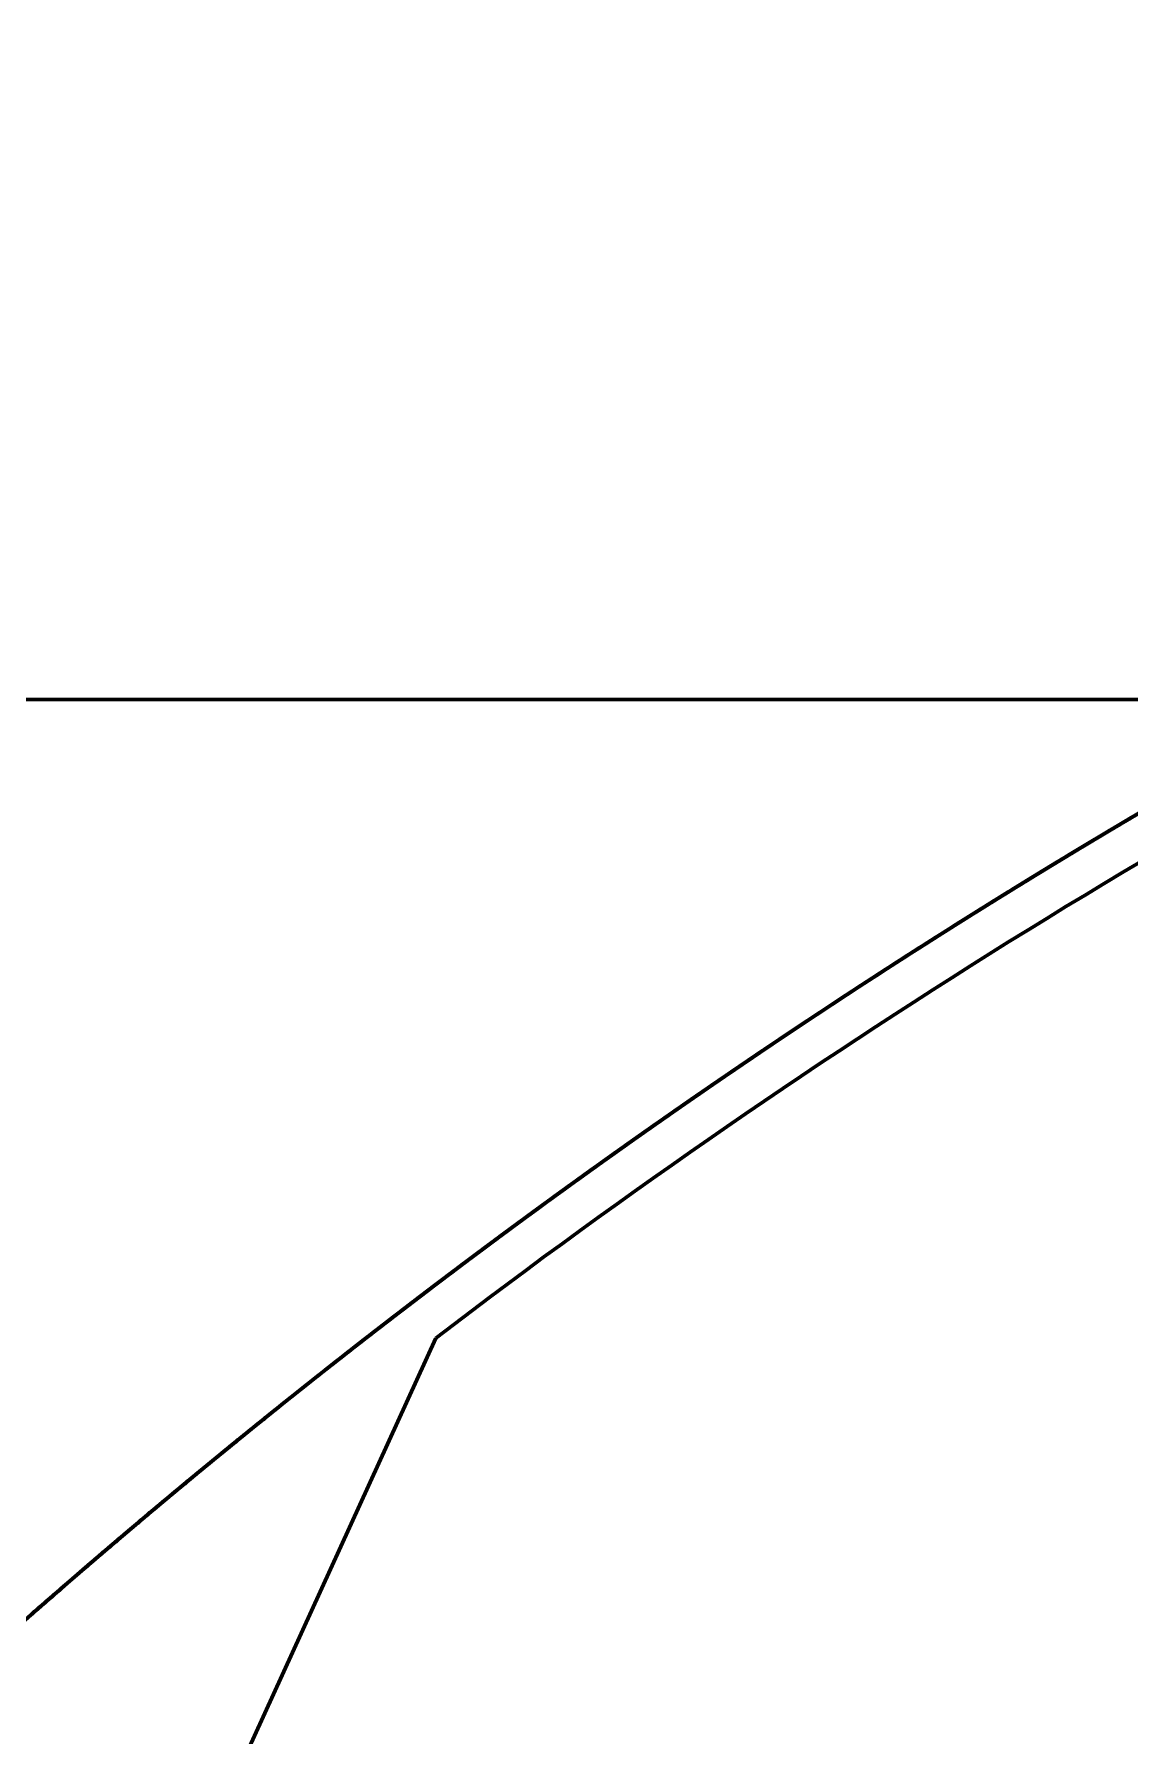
# Model space of a CAD drawing. Header units: millimetres. Extents: x 0 to 840, y 0 to 594.
# Drawn here: x 132.576 to 133.861, y 115.739 to 117.734 of the extents above; entities that cross this region are included whole.
import ezdxf

# ---------------------------------------------------------------- set-up
doc = ezdxf.new("R2010")
doc.units = ezdxf.units.MM
doc.linetypes.add('K5LT_BASIC', pattern=[0])
doc.layers.add('Системный слой', color=7, linetype='Continuous')

msp = doc.modelspace()

# ---------------------------------------------------------------- linework, layer by layer
at = {"layer": 'Системный слой', "color": 5, "linetype": 'K5LT_BASIC', "lineweight": 60, "true_color": 0x0000ff}
for p, q in [((130.96115, 116.95397), (134.10597, 116.95397)), ((133.79277, 116.77383), (133.76901, 116.75943)), ((133.70163, 116.71804), (133.66809, 116.69711)), ((133.67731, 116.70288), (133.64774, 116.6843)), ((133.69164, 116.71183), (133.67731, 116.70288)), ((133.68122, 116.70533), (133.67731, 116.70288)), ((133.49367, 116.58474), (133.45569, 116.55947)), ((133.45157, 116.5567), (133.42542, 116.53911)), ((133.41214, 116.53012), (133.38917, 116.51449)), ((133.09368, 116.30334), (133.09252, 116.30248)), ((133.07049, 116.28596), (133.05769, 116.27631)), ((133.04236, 116.2647), (133.00753, 116.23812)), ((133.05173, 116.2718), (133.02323, 116.25014)), ((133.04687, 116.20528), (131.38721, 112.56585)), ((132.76167, 116.04226), (132.75029, 116.03283)), ((132.75029, 116.03283), (132.72894, 116.01505)), ((132.74741, 116.03044), (132.74053, 116.02472)), ((132.72149, 116.00882), (132.68915, 115.9816)), ((132.72607, 116.01266), (132.71993, 116.00751)), ((132.70193, 115.99239), (132.68968, 115.98205)), ((132.62954, 115.9307), (132.5936, 115.89955)), ((132.63267, 115.9334), (132.60852, 115.91253)), ((132.63845, 115.93837), (132.62347, 115.92547))]:
    msp.add_line(p, q, dxfattribs=at)
msp.add_arc((138.21115, 109.45397), 8.5, 104.709862, 127.413442, dxfattribs=at)
for points, knots in [([(136.07952, 117.73398), (136.05516, 117.72771), (135.77275, 117.65368), (135.23964, 117.48432), (134.50201, 117.17139), (133.79685, 116.79088), (133.13035, 116.34613), (132.50835, 115.84102), (131.93628, 115.27997), (131.41916, 114.66792), (130.96152, 114.0102), (130.56736, 113.31258), (130.24014, 112.58117), (129.98272, 111.82238), (129.79736, 111.04285), (129.68568, 110.2494), (129.64865, 109.44899), (129.68661, 108.64862), (129.79921, 107.85531), (129.98548, 107.07599), (130.2387, 106.33242), (130.44963, 105.85892), (130.56179, 105.63431)], [0.9944152957, 0.9944152957, 0.9944152957, 0.9944152957, 0.9944302992, 0.9945894335, 0.9947485678, 0.9949077021, 0.9950668364, 0.9952259707, 0.995385105, 0.9955442393, 0.9957033736, 0.995862508, 0.9960216423, 0.9961807766, 0.9963399109, 0.9964990452, 0.9966581795, 0.9968173138, 0.9969764481, 0.9971355824, 0.9972947167, 0.997444463, 0.997444463, 0.997444463, 0.997444463]), ([(136.07952, 117.73398), (136.02446, 117.71981), (135.71183, 117.63599), (135.1505, 117.45077), (134.41639, 117.12965), (133.71552, 116.74133), (133.10302, 116.32269), (132.73482, 116.02324), (132.57871, 115.88655)], [0.98373438793, 0.98373438793, 0.98373438793, 0.98373438793, 0.98376830045, 0.98392743475, 0.98408656906, 0.98424570337, 0.98440483768, 0.98452859697, 0.98452859697, 0.98452859697, 0.98452859697]), ([(136.07952, 117.73398), (135.99376, 117.7119), (135.651, 117.61796), (135.06174, 117.41623), (134.33125, 117.08697), (133.63473, 116.69087), (133.0541, 116.28446), (132.71317, 116.00416), (132.58193, 115.88937)], [0.97305348015, 0.97305348015, 0.97305348015, 0.97305348015, 0.97310630172, 0.97326543603, 0.97342457034, 0.97358370465, 0.97374283896, 0.97384683931, 0.97384683931, 0.97384683931, 0.97384683931]), ([(135.01735, 117.38505), (135.00425, 117.37978), (134.74393, 117.2742), (134.24659, 117.04334), (133.71545, 116.73342), (133.42652, 116.54032), (133.36009, 116.49454)], [0.96259501597, 0.96259501597, 0.96259501597, 0.96259501597, 0.9626034373, 0.96276257161, 0.96292170592, 0.96296982868, 0.96296982868, 0.96296982868, 0.96296982868]), ([(135.01735, 117.38505), (134.84961, 117.31751), (134.4397, 117.13713), (133.99712, 116.89931), (133.72331, 116.73165), (133.67731, 116.70288)], [0.09744147793, 0.09744147793, 0.09744147793, 0.09744147793, 0.09754933164, 0.09770846595, 0.09774082862, 0.09774082862, 0.09774082862, 0.09774082862]), ([(135.01735, 117.38505), (134.83739, 117.31258), (134.41581, 117.12591), (133.97433, 116.88604), (133.71213, 116.72466), (133.67731, 116.70288)], [0.18288874095, 0.18288874095, 0.18288874095, 0.18288874095, 0.18300445576, 0.18316359007, 0.18318809164, 0.18318809164, 0.18318809164, 0.18318809164]), ([(135.01735, 117.38505), (134.86448, 117.32349), (134.4688, 117.1507), (134.02489, 116.91538), (133.7369, 116.74015), (133.67731, 116.70288)], [0.64216777967, 0.64216777967, 0.64216777967, 0.64216777967, 0.64226607257, 0.64242520687, 0.64246713035, 0.64246713035, 0.64246713035, 0.64246713035]), ([(135.01735, 117.38505), (134.78353, 117.2909), (134.38058, 117.10753), (133.99322, 116.89357), (133.82988, 116.7961)], [0.3431023591, 0.3431023591, 0.3431023591, 0.3431023591, 0.34325270528, 0.34336616085, 0.34336616085, 0.34336616085, 0.34336616085]), ([(134.85338, 117.31704), (134.69302, 117.24856), (134.2912, 117.06224), (133.90481, 116.84517), (133.67731, 116.70288)], [0.43926582441, 0.43926582441, 0.43926582441, 0.43926582441, 0.43936982814, 0.43952988068, 0.43952988068, 0.43952988068, 0.43952988068]), ([(134.7989, 117.29355), (134.74207, 117.26881), (134.44204, 117.13433), (133.91294, 116.85949), (133.23952, 116.42528), (132.80187, 116.08117), (132.58379, 115.89104), (132.56687, 115.87617)], [0.91991847438, 0.91991847438, 0.91991847438, 0.91991847438, 0.91995544239, 0.9201145767, 0.92027371101, 0.92043284532, 0.92044628114, 0.92044628114, 0.92044628114, 0.92044628114]), ([(134.80233, 117.29504), (134.74663, 117.27083), (134.44765, 117.13705), (134.07065, 116.94163), (133.75924, 116.75413), (133.67731, 116.70288)], [0.47131960032, 0.47131960032, 0.47131960032, 0.47131960032, 0.47135582432, 0.47151495863, 0.47157260432, 0.47157260432, 0.47157260432, 0.47157260432]), ([(134.67902, 117.24027), (134.48431, 117.15194), (134.20188, 117.01083), (133.92784, 116.85438), (133.84044, 116.80239)], [0.67428367635, 0.67428367635, 0.67428367635, 0.67428367635, 0.67441120306, 0.67447186116, 0.67447186116, 0.67447186116, 0.67447186116]), ([(134.60354, 117.20559), (134.55913, 117.18492), (134.27399, 117.04923), (133.9651, 116.88065), (133.7076, 116.72183), (133.67731, 116.70288)], [0.0014029952, 0.0014029952, 0.0014029952, 0.0014029952, 0.00143220878, 0.00159134309, 0.00161265772, 0.00161265772, 0.00161265772, 0.00161265772]), ([(134.51416, 117.16336), (134.49522, 117.15428), (134.23616, 117.02887), (133.95649, 116.87561), (133.70337, 116.71919), (133.67731, 116.70288)], [0.89861890973, 0.89861890973, 0.89861890973, 0.89861890973, 0.89863144494, 0.89879057925, 0.8988089194, 0.8988089194, 0.8988089194, 0.8988089194]), ([(134.43919, 117.12696), (134.26017, 117.03895), (134.00371, 116.90154), (133.75471, 116.7513), (133.67731, 116.70288)], [0.28982373273, 0.28982373273, 0.28982373273, 0.28982373273, 0.28994271165, 0.28999717041, 0.28999717041, 0.28999717041, 0.28999717041]), ([(134.43919, 117.12696), (134.37877, 117.09726), (134.11933, 116.9659), (133.86676, 116.82137), (133.67731, 116.70288)], [0.51412279813, 0.51412279813, 0.51412279813, 0.51412279813, 0.51416295353, 0.51429623581, 0.51429623581, 0.51429623581, 0.51429623581]), ([(134.3894, 117.10228), (134.32917, 117.07219), (134.03205, 116.91931), (133.56206, 116.64151), (133.17209, 116.36446), (133.00453, 116.23582)], [0.41800567526, 0.41800567526, 0.41800567526, 0.41800567526, 0.41804583068, 0.41820496499, 0.41833096299, 0.41833096299, 0.41833096299, 0.41833096299]), ([(134.34367, 117.07926), (134.14573, 116.97886), (133.92164, 116.85402), (133.70356, 116.71932), (133.67443, 116.70108)], [0.45005857786, 0.45005857786, 0.45005857786, 0.45005857786, 0.45019096117, 0.45021146409, 0.45021146409, 0.45021146409, 0.45021146409]), ([(134.297, 117.05541), (134.08481, 116.94615), (133.64511, 116.69592), (133.1747, 116.36989), (132.91249, 116.16449), (132.86082, 116.12303)], [0.88798622089, 0.88798622089, 0.88798622089, 0.88798622089, 0.88812858052, 0.88828771483, 0.88832723285, 0.88832723285, 0.88832723285, 0.88832723285]), ([(134.29791, 117.05588), (134.23805, 117.02506), (134.02767, 116.91361), (133.82206, 116.79342), (133.67731, 116.70288)], [0.85594329463, 0.85594329463, 0.85594329463, 0.85594329463, 0.85598345003, 0.85608528788, 0.85608528788, 0.85608528788, 0.85608528788]), ([(134.2202, 117.01537), (134.04852, 116.92475), (133.86714, 116.82098), (133.68978, 116.71069), (133.67731, 116.70288)], [0.35395804634, 0.35395804634, 0.35395804634, 0.35395804634, 0.35407383832, 0.35408261767, 0.35408261767, 0.35408261767, 0.35408261767]), ([(134.20651, 117.00813), (134.06064, 116.9308), (133.88344, 116.83018), (133.71002, 116.72334), (133.67731, 116.70288)], [0.63166473189, 0.63166473189, 0.63166473189, 0.63166473189, 0.63176320815, 0.63178622248, 0.63178622248, 0.63178622248, 0.63178622248]), ([(134.2032, 117.00637), (134.13556, 116.97047), (134.01965, 116.90696), (133.90525, 116.84077), (133.85742, 116.81247)], [0.93073089601, 0.93073089601, 0.93073089601, 0.93073089601, 0.93077657543, 0.930809724246, 0.930809724246, 0.930809724246, 0.930809724246]), ([(134.16079, 116.98371), (134.12126, 116.96245), (134.01555, 116.90451), (133.91108, 116.84434), (133.84602, 116.80571)], [0.396695062945, 0.396695062945, 0.396695062945, 0.396695062945, 0.396721833227, 0.396766965316, 0.396766965316, 0.396766965316, 0.396766965316]), ([(134.12601, 116.9649), (134.06343, 116.93086), (133.93892, 116.86111), (133.81619, 116.78827), (133.7552, 116.75102)], [0.653044713107, 0.653044713107, 0.653044713107, 0.653044713107, 0.653087205602, 0.653129832088, 0.653129832088, 0.653129832088, 0.653129832088]), ([(134.13632, 116.9705), (134.08873, 116.9447), (133.98379, 116.88652), (133.88011, 116.82614), (133.82359, 116.79235)], [0.300572421379, 0.300572421379, 0.300572421379, 0.300572421379, 0.300604710376, 0.300643985069, 0.300643985069, 0.300643985069, 0.300643985069]), ([(134.07775, 116.93845), (133.8743, 116.82609), (133.60314, 116.66157), (133.34174, 116.48237), (133.27278, 116.43358)], [0.95212107528, 0.95212107528, 0.95212107528, 0.95212107528, 0.95225970719, 0.95231009183, 0.95231009183, 0.95231009183, 0.95231009183]), ([(134.08805, 116.94413), (134.04982, 116.92309), (133.94322, 116.86334), (133.83791, 116.80131), (133.77076, 116.7605)], [0.567606053267, 0.567606053267, 0.567606053267, 0.567606053267, 0.567632081477, 0.567678945424, 0.567678945424, 0.567678945424, 0.567678945424]), ([(134.04088, 116.91797), (133.97246, 116.87974), (133.85047, 116.80937), (133.73025, 116.736), (133.67731, 116.70288)], [0.909405830114, 0.909405830114, 0.909405830114, 0.909405830114, 0.909452577976, 0.909489827284, 0.909489827284, 0.909489827284, 0.909489827284]), ([(134.06086, 116.92909), (134.02709, 116.91035), (133.94396, 116.86346), (133.86164, 116.81518), (133.81291, 116.78595)], [0.386036798341, 0.386036798341, 0.386036798341, 0.386036798341, 0.386059834501, 0.386093722261, 0.386093722261, 0.386093722261, 0.386093722261]), ([(134.01895, 116.90567), (133.96943, 116.87782), (133.85151, 116.80992), (133.73523, 116.73922), (133.66809, 116.69711)], [0.823963566113, 0.823963566113, 0.823963566113, 0.823963566113, 0.823997453851, 0.824044725771, 0.824044725771, 0.824044725771, 0.824044725771]), ([(134.03173, 116.91285), (133.9894, 116.88913), (133.87017, 116.82098), (133.7526, 116.74997), (133.67731, 116.70288)], [0.738513388645, 0.738513388645, 0.738513388645, 0.738513388645, 0.738542329726, 0.738595301248, 0.738595301248, 0.738595301248, 0.738595301248]), ([(134.01938, 116.90592), (133.94209, 116.86244), (133.82752, 116.79563), (133.71455, 116.72617), (133.67731, 116.70288)], [0.813282559286, 0.813282559286, 0.813282559286, 0.813282559286, 0.813335455124, 0.813361656389, 0.813361656389, 0.813361656389, 0.813361656389]), ([(134.00347, 116.89695), (133.95204, 116.86787), (133.84254, 116.80446), (133.73448, 116.73864), (133.67731, 116.70288)], [0.01221809983, 0.01221809983, 0.01221809983, 0.01221809983, 0.012253341821, 0.012293565602, 0.012293565602, 0.012293565602, 0.012293565602]), ([(133.9903, 116.88948), (133.93432, 116.85771), (133.82936, 116.79655), (133.72572, 116.73316), (133.67731, 116.70288)], [0.727841937483, 0.727841937483, 0.727841937483, 0.727841937483, 0.727880330999, 0.727914393372, 0.727914393372, 0.727914393372, 0.727914393372]), ([(133.98407, 116.88594), (133.95311, 116.86833), (133.84996, 116.80881), (133.74807, 116.74714), (133.67731, 116.70288)], [0.5569488365, 0.5569488365, 0.5569488365, 0.5569488365, 0.55697008275, 0.557019867337, 0.557019867337, 0.557019867337, 0.557019867337]), ([(133.85029, 116.80825), (133.81621, 116.78804), (133.75838, 116.7532), (133.70096, 116.71768), (133.67731, 116.70288)], [0.268595082534, 0.268595082534, 0.268595082534, 0.268595082534, 0.268618714195, 0.268635354651, 0.268635354651, 0.268635354651, 0.268635354651]), ([(133.8368, 116.80023), (133.80052, 116.77863), (133.74724, 116.74636), (133.69431, 116.71352), (133.67731, 116.70288)], [0.535620899681, 0.535620899681, 0.535620899681, 0.535620899681, 0.535646085296, 0.535658051578, 0.535658051578, 0.535658051578, 0.535658051578]), ([(133.80284, 116.7799), (133.73035, 116.73628), (133.62932, 116.67343), (133.52964, 116.60848), (133.50095, 116.58955)], [0.247244256934, 0.247244256934, 0.247244256934, 0.247244256934, 0.247294716741, 0.247315219375, 0.247315219375, 0.247315219375, 0.247315219375]), ([(133.80507, 116.78124), (133.75686, 116.75225), (133.65598, 116.69023), (133.55641, 116.62612), (133.50452, 116.5919)], [0.70652277804, 0.70652277804, 0.70652277804, 0.70652277804, 0.706556333546, 0.706593408327, 0.706593408327, 0.706593408327, 0.706593408327]), ([(133.76904, 116.75946), (133.71044, 116.72382), (133.61073, 116.66154), (133.51232, 116.59721), (133.47156, 116.57006)], [0.877425674868, 0.877425674868, 0.877425674868, 0.877425674868, 0.877466581795, 0.877495795399, 0.877495795399, 0.877495795399, 0.877495795399]), ([(133.78809, 116.77101), (133.76145, 116.7549), (133.67171, 116.69998), (133.58298, 116.64341), (133.52103, 116.60276)], [0.80265489004, 0.80265489004, 0.80265489004, 0.80265489004, 0.802673456397, 0.802717648596, 0.802717648596, 0.802717648596, 0.802717648596]), ([(133.7859, 116.76968), (133.77127, 116.76083), (133.73498, 116.73873), (133.69884, 116.71635), (133.67731, 116.70288)], [0.717208136768, 0.717208136768, 0.717208136768, 0.717208136768, 0.717218332273, 0.717233485491, 0.717233485491, 0.717233485491, 0.717233485491]), ([(133.75897, 116.75332), (133.67671, 116.70315), (133.48183, 116.57972), (133.29208, 116.44849), (133.18346, 116.36952)], [0.86674711196, 0.86674711196, 0.86674711196, 0.86674711196, 0.86680458307, 0.86688468251, 0.86688468251, 0.86688468251, 0.86688468251]), ([(133.7585, 116.75303), (133.69647, 116.71519), (133.59691, 116.65271), (133.49866, 116.58818), (133.46135, 116.56325)], [0.065679130519, 0.065679130519, 0.065679130519, 0.065679130519, 0.065722469765, 0.065749237439, 0.065749237439, 0.065749237439, 0.065749237439]), ([(133.72844, 116.73462), (133.69478, 116.71389), (133.62652, 116.6712), (133.55887, 116.62756), (133.52461, 116.60511)], [0.791987874328, 0.791987874328, 0.791987874328, 0.791987874328, 0.79201145767, 0.792035890854, 0.792035890854, 0.792035890854, 0.792035890854]), ([(133.67731, 116.70288), (133.58469, 116.64495), (133.2697, 116.43944), (132.89328, 116.1568), (132.61889, 115.92219), (132.54834, 115.85983)], [0.9415325509, 0.9415325509, 0.9415325509, 0.9415325509, 0.94159770847, 0.94175684278, 0.94181301004, 0.94181301004, 0.94181301004, 0.94181301004]), ([(133.67731, 116.70288), (133.57563, 116.63929), (133.31495, 116.46852), (133.06391, 116.28369), (132.91349, 116.16495)], [0.57838168308, 0.57838168308, 0.57838168308, 0.57838168308, 0.57845321451, 0.57856751927, 0.57856751927, 0.57856751927, 0.57856751927]), ([(133.67731, 116.70288), (133.45694, 116.56506), (133.20033, 116.38779), (132.95403, 116.19696), (132.91349, 116.16495)], [0.62110531459, 0.62110531459, 0.62110531459, 0.62110531459, 0.62126034373, 0.6212911508, 0.6212911508, 0.6212911508, 0.6212911508]), ([(133.67731, 116.70288), (133.62938, 116.67291), (133.39253, 116.52148), (133.16327, 116.35844), (132.98551, 116.22118)], [0.59974349883, 0.59974349883, 0.59974349883, 0.59974349883, 0.59977721197, 0.59991116946, 0.59991116946, 0.59991116946, 0.59991116946]), ([(133.67731, 116.70288), (133.61821, 116.66592), (133.38949, 116.51895), (133.16792, 116.36115), (133.00753, 116.23812)], [0.68519076184, 0.68519076184, 0.68519076184, 0.68519076184, 0.68523233609, 0.68535290846, 0.68535290846, 0.68535290846, 0.68535290846]), ([(133.67731, 116.70288), (133.62033, 116.66724), (133.41148, 116.53317), (133.20858, 116.39007), (133.06409, 116.28114)], [0.236592631, 0.236592631, 0.236592631, 0.236592631, 0.23663271801, 0.23674064889, 0.23674064889, 0.23674064889, 0.23674064889]), ([(133.67731, 116.70288), (133.60251, 116.6561), (133.45004, 116.55743), (133.3008, 116.45394), (133.22495, 116.3995)], [0.58906259095, 0.58906259095, 0.58906259095, 0.58906259095, 0.58911521324, 0.58917090094, 0.58917090094, 0.58917090094, 0.58917090094]), ([(133.64458, 116.68231), (133.47819, 116.57719), (133.2312, 116.40895), (132.99346, 116.22807), (132.91349, 116.16495)], [0.72792207986, 0.72792207986, 0.72792207986, 0.72792207986, 0.72803946531, 0.72810022957, 0.72810022957, 0.72810022957, 0.72810022957]), ([(133.61391, 116.66284), (133.5627, 116.63018), (133.36806, 116.50312), (133.17869, 116.36818), (133.04194, 116.26438)], [0.14047936909, 0.14047936909, 0.14047936909, 0.14047936909, 0.14051559516, 0.14061800108, 0.14061800108, 0.14061800108, 0.14061800108]), ([(133.58423, 116.64383), (133.5032, 116.59168), (133.4109, 116.53005), (133.31983, 116.46665), (133.30786, 116.45827)], [0.663850861761, 0.663850861761, 0.663850861761, 0.663850861761, 0.663908338638, 0.663917049501, 0.663917049501, 0.663917049501, 0.663917049501]), ([(133.53446, 116.61156), (133.45931, 116.56245), (133.24917, 116.42038), (133.04551, 116.26906), (132.91685, 116.1676)], [0.7493099181, 0.7493099181, 0.7493099181, 0.7493099181, 0.74936346276, 0.74946119637, 0.74946119637, 0.74946119637, 0.74946119637]), ([(133.51746, 116.60042), (133.37723, 116.50832), (133.21487, 116.39471), (133.05663, 116.27558), (133.03252, 116.25722)], [0.00165040763, 0.00165040763, 0.00165040763, 0.00165040763, 0.0017504774, 0.0017685507, 0.0017685507, 0.0017685507, 0.0017685507]), ([(133.53758, 116.61359), (133.49447, 116.58546), (133.4165, 116.53355), (133.33939, 116.48036), (133.30484, 116.45615)], [0.492967389561, 0.492967389561, 0.492967389561, 0.492967389561, 0.492998090388, 0.493023258855, 0.493023258855, 0.493023258855, 0.493023258855]), ([(133.53758, 116.61359), (133.50104, 116.58974), (133.43055, 116.54295), (133.36076, 116.49513), (133.32714, 116.47173)], [0.225944692647, 0.225944692647, 0.225944692647, 0.225944692647, 0.225970719287, 0.225995152472, 0.225995152472, 0.225995152472, 0.225995152472]), ([(133.52461, 116.60511), (133.49035, 116.58266), (133.43474, 116.54564), (133.37958, 116.50798), (133.35831, 116.49332)], [0.674545904188, 0.674545904188, 0.674545904188, 0.674545904188, 0.674570337365, 0.674585745122, 0.674585745122, 0.674585745122, 0.674585745122]), ([(133.48446, 116.57863), (133.37108, 116.50341), (133.18368, 116.37254), (133.00171, 116.23429), (132.92902, 116.17718)], [0.09778644025, 0.09778644025, 0.09778644025, 0.09778644025, 0.09786760025, 0.09792273424, 0.09792273424, 0.09792273424, 0.09792273424]), ([(133.48803, 116.581), (133.45507, 116.55916), (133.29177, 116.44931), (133.13231, 116.33384), (133.00753, 116.23812)], [0.76000187814, 0.76000187814, 0.76000187814, 0.76000187814, 0.76002546149, 0.76011926357, 0.76011926357, 0.76011926357, 0.76011926357]), ([(133.49471, 116.58542), (133.43752, 116.5476), (133.32506, 116.47127), (133.21446, 116.39228), (133.16014, 116.3525)], [0.930894810703, 0.930894810703, 0.930894810703, 0.930894810703, 0.930935709739, 0.930975871096, 0.930975871096, 0.930975871096, 0.930975871096]), ([(133.47156, 116.57006), (133.40678, 116.52692), (133.21715, 116.39685), (133.03288, 116.25919), (132.91349, 116.16495)], [0.83477216383, 0.83477216383, 0.83477216383, 0.83477216383, 0.83481858689, 0.83490930833, 0.83490930833, 0.83490930833, 0.83490930833]), ([(133.468, 116.56769), (133.34931, 116.48855), (133.16236, 116.35702), (132.98087, 116.21814), (132.91349, 116.16495)], [0.18323763336, 0.18323763336, 0.18323763336, 0.18323763336, 0.18332272438, 0.18337392972, 0.18337392972, 0.18337392972, 0.18337392972]), ([(133.47156, 116.57006), (133.40233, 116.52395), (133.28832, 116.44559), (133.17625, 116.36449), (133.13188, 116.33173)], [0.653196729933, 0.653196729933, 0.653196729933, 0.653196729933, 0.653246339911, 0.653279238506, 0.653279238506, 0.653279238506, 0.653279238506]), ([(133.47707, 116.57373), (133.44987, 116.55564), (133.37136, 116.50279), (133.29374, 116.44864), (133.24329, 116.41262)], [0.311406362284, 0.311406362284, 0.311406362284, 0.311406362284, 0.311425843412, 0.311462812039, 0.311462812039, 0.311462812039, 0.311462812039]), ([(133.46135, 116.56325), (133.42402, 116.53831), (133.36344, 116.49714), (133.30339, 116.45519), (133.28022, 116.43884)], [0.215281947702, 0.215281947702, 0.215281947702, 0.215281947702, 0.21530872056, 0.215325637932, 0.215325637932, 0.215325637932, 0.215325637932]), ([(133.47387, 116.5716), (133.42135, 116.53665), (133.35891, 116.49408), (133.29705, 116.4507), (133.28685, 116.44351)], [0.300726218541, 0.300726218541, 0.300726218541, 0.300726218541, 0.300763844685, 0.300771288131, 0.300771288131, 0.300771288131, 0.300771288131]), ([(133.43406, 116.54494), (133.36663, 116.49951), (133.19012, 116.37691), (133.01834, 116.24772), (132.91349, 116.16495)], [0.73865296663, 0.73865296663, 0.73865296663, 0.73865296663, 0.73870146404, 0.73878113744, 0.73878113744, 0.73878113744, 0.73878113744]), ([(133.42771, 116.54066), (133.38635, 116.51274), (133.30624, 116.45764), (133.22708, 116.40118), (133.18878, 116.37338)], [0.119161832171, 0.119161832171, 0.119161832171, 0.119161832171, 0.119191597709, 0.119219824477, 0.119219824477, 0.119219824477, 0.119219824477]), ([(133.45157, 116.5567), (133.42198, 116.53687), (133.35862, 116.49385), (133.29585, 116.44997), (133.26245, 116.42626)], [0.396859721095, 0.396859721095, 0.396859721095, 0.396859721095, 0.396880967537, 0.396905400785, 0.396905400785, 0.396905400785, 0.396905400785]), ([(133.41392, 116.53133), (133.33799, 116.47986), (133.16869, 116.36109), (133.0038, 116.23624), (132.91349, 116.16495)], [0.64252962808, 0.64252962808, 0.64252962808, 0.64252962808, 0.64258434118, 0.64265296655, 0.64265296655, 0.64265296655, 0.64265296655]), ([(133.42232, 116.53702), (133.35002, 116.48813), (133.21028, 116.39051), (133.07352, 116.28875), (133.00753, 116.23812)], [0.37550491583, 0.37550491583, 0.37550491583, 0.37550491583, 0.37555697008, 0.37560658004, 0.37560658004, 0.37560658004, 0.37560658004]), ([(133.40451, 116.52495), (133.35565, 116.49173), (133.27541, 116.43596), (133.19615, 116.37883), (133.16497, 116.35604)], [0.023039232076, 0.023039232076, 0.023039232076, 0.023039232076, 0.023074474857, 0.023097511022, 0.023097511022, 0.023097511022, 0.023097511022]), ([(133.40241, 116.52352), (133.3522, 116.48936), (133.28026, 116.4393), (133.20911, 116.38815), (133.18734, 116.37234)], [0.471637868089, 0.471637868089, 0.471637868089, 0.471637868089, 0.471674092935, 0.471690137298, 0.471690137298, 0.471690137298, 0.471690137298]), ([(133.3733, 116.50362), (133.28944, 116.44608), (133.13438, 116.33555), (132.98311, 116.21991), (132.91349, 116.16495)], [0.81343393145, 0.81343393145, 0.81343393145, 0.81343393145, 0.81349458943, 0.81354749258, 0.81354749258, 0.81354749258, 0.81354749258]), ([(133.36553, 116.49829), (133.33863, 116.47978), (133.29162, 116.44705), (133.24495, 116.41385), (133.22495, 116.3995)], [0.386199488445, 0.386199488445, 0.386199488445, 0.386199488445, 0.38621896881, 0.386233651269, 0.386233651269, 0.386233651269, 0.386233651269]), ([(133.28511, 116.44229), (133.23766, 116.40884), (133.12624, 116.32859), (133.01678, 116.24567), (132.95428, 116.19695)], [0.546432590696, 0.546432590696, 0.546432590696, 0.546432590696, 0.546467218332, 0.546514489319, 0.546514489319, 0.546514489319, 0.546514489319]), ([(133.29824, 116.45152), (133.25509, 116.42123), (133.14344, 116.34129), (133.03374, 116.25867), (132.96692, 116.20678)], [0.909580267824, 0.909580267824, 0.909580267824, 0.909580267824, 0.909611712285, 0.909662172124, 0.909662172124, 0.909662172124, 0.909662172124]), ([(133.30484, 116.45615), (133.27026, 116.43192), (133.15721, 116.35146), (133.04614, 116.26825), (132.96988, 116.20908)], [0.82413140303, 0.82413140303, 0.82413140303, 0.82413140303, 0.82415658816, 0.824214165506, 0.824214165506, 0.824214165506, 0.824214165506]), ([(133.28022, 116.43884), (133.24519, 116.41411), (133.17492, 116.36371), (133.10543, 116.31225), (133.07059, 116.28604)], [0.460986519089, 0.460986519089, 0.460986519089, 0.460986519089, 0.461012094208, 0.46103809565, 0.46103809565, 0.46103809565, 0.46103809565]), ([(133.26243, 116.42625), (133.20754, 116.38728), (133.09002, 116.30177), (132.97472, 116.21329), (132.91349, 116.16495)], [0.450309943419, 0.450309943419, 0.450309943419, 0.450309943419, 0.450350095481, 0.450396624762, 0.450396624762, 0.450396624762, 0.450396624762]), ([(133.25287, 116.41945), (133.19251, 116.37648), (133.10154, 116.30993), (133.01191, 116.2416), (132.98137, 116.21798)], [0.087161409374, 0.087161409374, 0.087161409374, 0.087161409374, 0.087205601528, 0.087228631057, 0.087228631057, 0.087228631057, 0.087228631057]), ([(133.20164, 116.3827), (133.16527, 116.3564), (133.05017, 116.2718), (132.93722, 116.18433), (132.86082, 116.12303)], [0.898922943269, 0.898922943269, 0.898922943269, 0.898922943269, 0.898949713558, 0.89900814072, 0.89900814072, 0.89900814072, 0.89900814072]), ([(133.2142, 116.39176), (133.16926, 116.35939), (133.06808, 116.28502), (132.96857, 116.20843), (132.91349, 116.16495)], [0.717344428659, 0.717344428659, 0.717344428659, 0.717344428659, 0.717377466582, 0.717419321692, 0.717419321692, 0.717419321692, 0.717419321692]), ([(133.22071, 116.39644), (133.20133, 116.38251), (133.12967, 116.33055), (133.05882, 116.27747), (133.00753, 116.23812)], [0.279425612268, 0.279425612268, 0.279425612268, 0.279425612268, 0.279439847231, 0.279478409146, 0.279478409146, 0.279478409146, 0.279478409146]), ([(133.17913, 116.36636), (133.13536, 116.3345), (133.04614, 116.26825), (132.95823, 116.20027), (132.91349, 116.16495)], [0.802800301982, 0.802800301982, 0.802800301982, 0.802800301982, 0.802832590707, 0.802866584709, 0.802866584709, 0.802866584709, 0.802866584709]), ([(133.13087, 116.33097), (133.08618, 116.29796), (133.01337, 116.24307), (132.94145, 116.18702), (132.91349, 116.16495)], [0.076510464695, 0.076510464695, 0.076510464695, 0.076510464695, 0.076543602801, 0.07656484906, 0.07656484906, 0.07656484906, 0.07656484906]), ([(133.12452, 116.32628), (133.08627, 116.29797), (133.01981, 116.24791), (132.95408, 116.19689), (132.92608, 116.17487)], [0.258087467504, 0.258087467504, 0.258087467504, 0.258087467504, 0.258115849778, 0.258137096033, 0.258137096033, 0.258137096033, 0.258137096033]), ([(133.10214, 116.30966), (133.082, 116.29465), (133.01866, 116.24702), (132.95599, 116.1985), (132.91349, 116.16495)], [0.172645747295, 0.172645747295, 0.172645747295, 0.172645747295, 0.172660725653, 0.172693019956, 0.172693019956, 0.172693019956, 0.172693019956]), ([(133.09272, 116.30263), (133.06947, 116.28525), (133.00935, 116.23984), (132.94984, 116.19364), (132.91349, 116.16495)], [0.43967078023, 0.43967078023, 0.43967078023, 0.43967078023, 0.439688096754, 0.439715716885, 0.439715716885, 0.439715716885, 0.439715716885]), ([(133.09252, 116.30248), (133.04394, 116.26617), (132.98414, 116.22048), (132.92496, 116.174), (132.91349, 116.16495)], [0.428989924056, 0.428989924056, 0.428989924056, 0.428989924056, 0.429026098027, 0.429034809002, 0.429034809002, 0.429034809002, 0.429034809002]), ([(133.07049, 116.28596), (133.0399, 116.26294), (132.98736, 116.22286), (132.9353, 116.18217), (132.91349, 116.16495)], [0.343548134168, 0.343548134168, 0.343548134168, 0.343548134168, 0.343570973902, 0.343587545987, 0.343587545987, 0.343587545987, 0.343587545987]), ([(133.06064, 116.27853), (132.99554, 116.22941), (132.85856, 116.12292), (132.72488, 116.0123), (132.655, 115.95256)], [0.86691507386, 0.86691507386, 0.86691507386, 0.86691507386, 0.86696371738, 0.86701855254, 0.86701855254, 0.86701855254, 0.86701855254]), ([(133.0296, 116.255), (132.94984, 116.19423), (132.82754, 116.09761), (132.70794, 115.99769), (132.66565, 115.96165)], [0.856241910449, 0.856241910449, 0.856241910449, 0.856241910449, 0.856301718651, 0.856334862812, 0.856334862812, 0.856334862812, 0.856334862812]), ([(132.91349, 116.16495), (132.70324, 115.99898), (132.29916, 115.64796), (131.80372, 115.12853), (131.52011, 114.77992), (131.4096, 114.63484)], [0.96308020286, 0.96308020286, 0.96308020286, 0.96308020286, 0.96323997454, 0.96339910885, 0.96350788952, 0.96350788952, 0.96350788952, 0.96350788952]), ([(132.91349, 116.16495), (132.78824, 116.06607), (132.64429, 115.94575), (132.50443, 115.8208), (132.48367, 115.80207)], [0.90967566348, 0.90967566348, 0.90967566348, 0.90967566348, 0.90977084659, 0.90978752489, 0.90978752489, 0.90978752489, 0.90978752489]), ([(132.91349, 116.16495), (132.88777, 116.14465), (132.76382, 116.04564), (132.64264, 115.94319), (132.54834, 115.85983)], [0.952399294972, 0.952399294972, 0.952399294972, 0.952399294972, 0.952418841502, 0.952493917912, 0.952493917912, 0.952493917912, 0.952493917912]), ([(132.91349, 116.16495), (132.88358, 116.14134), (132.79018, 116.06659), (132.69837, 115.9899), (132.63657, 115.93676)], [0.77082386106, 0.77082386106, 0.77082386106, 0.77082386106, 0.770846594526, 0.770895209165, 0.770895209165, 0.770895209165, 0.770895209165]), ([(132.91349, 116.16495), (132.89392, 116.1495), (132.81451, 116.08625), (132.73624, 116.02159), (132.67786, 115.97203)], [0.685376598044, 0.685376598044, 0.685376598044, 0.685376598044, 0.685391470401, 0.685437149813, 0.685437149813, 0.685437149813, 0.685437149813]), ([(132.86082, 116.12303), (132.77441, 116.05371), (132.64763, 115.94789), (132.524, 115.83846), (132.48367, 115.80207)], [0.738794522551, 0.738794522551, 0.738794522551, 0.738794522551, 0.738860598345, 0.738892998864, 0.738892998864, 0.738892998864, 0.738892998864]), ([(132.86082, 116.12303), (132.76413, 116.04546), (132.63759, 115.93935), (132.51421, 115.82963), (132.48367, 115.80207)], [0.824241785571, 0.824241785571, 0.824241785571, 0.824241785571, 0.82431572247, 0.82434026188, 0.82434026188, 0.82434026188, 0.82434026188]), ([(132.86082, 116.12303), (132.8033, 116.07689), (132.69817, 115.99029), (132.59514, 115.9012), (132.54834, 115.85983)], [0.931050864335, 0.931050864335, 0.931050864335, 0.931050864335, 0.931094844048, 0.931132102166, 0.931132102166, 0.931132102166, 0.931132102166]), ([(132.86082, 116.12303), (132.80108, 116.07511), (132.72477, 116.01219), (132.64957, 115.94795), (132.63267, 115.9334)], [0.300877299582, 0.300877299582, 0.300877299582, 0.300877299582, 0.300922978995, 0.300936286984, 0.300936286984, 0.300936286984, 0.300936286984]), ([(132.86082, 116.12303), (132.85053, 116.11478), (132.77354, 116.05272), (132.69762, 115.98932), (132.63267, 115.9334)], [0.322239115343, 0.322239115343, 0.322239115343, 0.322239115343, 0.322246976448, 0.322298102742, 0.322298102742, 0.322298102742, 0.322298102742]), ([(132.86082, 116.12303), (132.81553, 116.0867), (132.73902, 116.02403), (132.66361, 115.96004), (132.63267, 115.9334)], [0.397005470476, 0.397005470476, 0.397005470476, 0.397005470476, 0.397040101846, 0.397064457882, 0.397064457882, 0.397064457882, 0.397064457882]), ([(132.86082, 116.12303), (132.80525, 116.07845), (132.72888, 116.0156), (132.65362, 115.95144), (132.63267, 115.9334)], [0.482452733494, 0.482452733494, 0.482452733494, 0.482452733494, 0.482495225971, 0.482511720897, 0.482511720897, 0.482511720897, 0.482511720897]), ([(132.86082, 116.12303), (132.80941, 116.08179), (132.73299, 116.01902), (132.65767, 115.95493), (132.63267, 115.9334)], [0.664028167405, 0.664028167405, 0.664028167405, 0.664028167405, 0.664067472947, 0.66408715481, 0.66408715481, 0.66408715481, 0.66408715481]), ([(132.86082, 116.12303), (132.82386, 116.09339), (132.74724, 116.03086), (132.67171, 115.96701), (132.63267, 115.9334)], [0.760156338301, 0.760156338301, 0.760156338301, 0.760156338301, 0.760184595799, 0.760215325706, 0.760215325706, 0.760215325706, 0.760215325706]), ([(132.86082, 116.12303), (132.81358, 116.08514), (132.7371, 116.02243), (132.66172, 115.95841), (132.63267, 115.9334)], [0.845603601317, 0.845603601317, 0.845603601317, 0.845603601317, 0.845639719924, 0.845662588722, 0.845662588722, 0.845662588722, 0.845662588722]), ([(132.86082, 116.12303), (132.81969, 116.09004), (132.74316, 116.02747), (132.66773, 115.96359), (132.63277, 115.93349)], [0.578580904388, 0.578580904388, 0.578580904388, 0.578580904388, 0.578612348823, 0.578639863803, 0.578639863803, 0.578639863803, 0.578639863803]), ([(132.86006, 116.12243), (132.82114, 116.0912), (132.74884, 116.03213), (132.67751, 115.97188), (132.64453, 115.94359)], [0.12998296528, 0.12998296528, 0.12998296528, 0.12998296528, 0.130012730745, 0.13003865102, 0.13003865102, 0.13003865102, 0.13003865102]), ([(132.8579, 116.12069), (132.82387, 116.09337), (132.75431, 116.03663), (132.68565, 115.97881), (132.65061, 115.94881)], [0.311558951085, 0.311558951085, 0.311558951085, 0.311558951085, 0.311584977721, 0.31161249158, 0.31161249158, 0.31161249158, 0.31161249158]), ([(132.86082, 116.12303), (132.83414, 116.10163), (132.76654, 116.04673), (132.69978, 115.99079), (132.65955, 115.95644)], [0.674709075285, 0.674709075285, 0.674709075285, 0.674709075285, 0.674729471674, 0.674761022359, 0.674761022359, 0.674761022359, 0.674761022359]), ([(132.86082, 116.12303), (132.84025, 116.10654), (132.77385, 116.05276), (132.70826, 115.99799), (132.66331, 115.95965)], [0.407686378357, 0.407686378357, 0.407686378357, 0.407686378357, 0.407702100573, 0.407737343363, 0.407737343363, 0.407737343363, 0.407737343363]), ([(132.86082, 116.12303), (132.84442, 116.10988), (132.78182, 116.05927), (132.71993, 116.00778), (132.6746, 115.96926)], [0.58926181227, 0.58926181227, 0.58926181227, 0.58926181227, 0.589274347549, 0.589309828785, 0.589309828785, 0.589309828785, 0.589309828785]), ([(132.86082, 116.12303), (132.84637, 116.11144), (132.78471, 116.06164), (132.72374, 116.01099), (132.67745, 115.97168)], [0.14066368143, 0.14066368143, 0.14066368143, 0.14066368143, 0.140674729472, 0.140710954479, 0.140710954479, 0.140710954479, 0.140710954479]), ([(132.86082, 116.12303), (132.82997, 116.09829), (132.77264, 116.05164), (132.71592, 116.00425), (132.68968, 115.98205)], [0.493133641372, 0.493133641372, 0.493133641372, 0.493133641372, 0.493157224698, 0.493177727228, 0.493177727228, 0.493177727228, 0.493177727228]), ([(132.86082, 116.12303), (132.83192, 116.09985), (132.77553, 116.05401), (132.71974, 116.00745), (132.69253, 115.98446)], [0.044535510532, 0.044535510532, 0.044535510532, 0.044535510532, 0.04455760662, 0.044578852856, 0.044578852856, 0.044578852856, 0.044578852856]), ([(132.82646, 116.09532), (132.77646, 116.05479), (132.70081, 115.99202), (132.62626, 115.92796), (132.60065, 115.9057)], [0.749484206199, 0.749484206199, 0.749484206199, 0.749484206199, 0.749522597072, 0.749542834188, 0.749542834188, 0.749542834188, 0.749542834188]), ([(132.80124, 116.0748), (132.75759, 116.03913), (132.70125, 115.99216), (132.64552, 115.94447), (132.63267, 115.9334)], [0.119317105616, 0.119317105616, 0.119317105616, 0.119317105616, 0.119350732018, 0.119360853071, 0.119360853071, 0.119360853071, 0.119360853071]), ([(132.79179, 116.06707), (132.74941, 116.03233), (132.69625, 115.98791), (132.64363, 115.94284), (132.63267, 115.9334)], [0.5679176639, 0.5679176639, 0.5679176639, 0.5679176639, 0.567950350096, 0.567958983911, 0.567958983911, 0.567958983911, 0.567958983911]), ([(132.79316, 116.06819), (132.76657, 116.0464), (132.71941, 116.0073), (132.67267, 115.96768), (132.65224, 115.9502)], [0.215447352253, 0.215447352253, 0.215447352253, 0.215447352253, 0.21546785487, 0.215483894973, 0.215483894973, 0.215483894973, 0.215483894973]), ([(132.76167, 116.04226), (132.70504, 115.99542), (132.6337, 115.93485), (132.56338, 115.87312), (132.54834, 115.85983)], [0.557244514323, 0.557244514323, 0.557244514323, 0.557244514323, 0.557288351369, 0.55730032646, 0.55730032646, 0.55730032646, 0.55730032646]), ([(132.75578, 116.03738), (132.73763, 116.02235), (132.69641, 115.9879), (132.65551, 115.95307), (132.63267, 115.9334)], [0.033881549418, 0.033881549418, 0.033881549418, 0.033881549418, 0.033895607893, 0.033913590056, 0.033913590056, 0.033913590056, 0.033913590056]), ([(132.70808, 115.99756), (132.66554, 115.96179), (132.61217, 115.91602), (132.55937, 115.86959), (132.54834, 115.85983)], [0.375682955451, 0.375682955451, 0.375682955451, 0.375682955451, 0.375716104392, 0.375724892547, 0.375724892547, 0.375724892547, 0.375724892547]), ([(132.69855, 115.98954), (132.66523, 115.96144), (132.61499, 115.9184), (132.56525, 115.87478), (132.54834, 115.85983)], [0.108662733921, 0.108662733921, 0.108662733921, 0.108662733921, 0.108688733291, 0.10870219562, 0.10870219562, 0.10870219562, 0.10870219562])]:
    msp.add_open_spline(points, degree=3, knots=knots, dxfattribs=at)
for points in [[(133.83677, 116.80021), (133.78121, 116.76713), (133.72604, 116.73342), (133.67125, 116.69909)], [(133.86439, 116.81659), (133.80155, 116.77949), (133.73918, 116.74158), (133.67731, 116.70288)], [(133.86066, 116.81438), (133.79908, 116.77798), (133.73795, 116.74081), (133.67731, 116.70288)], [(133.84044, 116.80239), (133.78569, 116.76983), (133.73131, 116.73666), (133.67731, 116.70288)], [(133.83677, 116.80021), (133.78326, 116.76835), (133.7301, 116.7359), (133.67731, 116.70288)], [(133.80389, 116.78053), (133.76147, 116.75502), (133.71928, 116.72913), (133.67731, 116.70288)], [(133.79277, 116.77383), (133.7541, 116.75049), (133.71561, 116.72684), (133.67731, 116.70288)], [(133.78303, 116.76795), (133.74763, 116.74651), (133.71239, 116.72482), (133.67731, 116.70288)], [(133.78222, 116.76745), (133.7471, 116.74618), (133.71212, 116.72466), (133.67731, 116.70288)], [(133.76901, 116.75944), (133.73832, 116.74078), (133.70775, 116.72193), (133.67731, 116.70288)], [(133.76447, 116.75667), (133.73531, 116.73892), (133.70625, 116.72098), (133.67731, 116.70288)], [(133.75897, 116.75332), (133.73165, 116.73666), (133.70443, 116.71985), (133.67731, 116.70288)], [(133.75177, 116.74893), (133.72687, 116.73371), (133.70205, 116.71836), (133.67731, 116.70288)], [(133.74894, 116.74719), (133.72499, 116.73254), (133.70111, 116.71777), (133.67731, 116.70288)], [(133.74848, 116.74691), (133.72468, 116.73235), (133.70096, 116.71768), (133.67731, 116.70288)], [(133.74529, 116.74496), (133.72256, 116.73104), (133.6999, 116.71701), (133.67731, 116.70288)], [(133.74529, 116.74496), (133.72256, 116.73104), (133.6999, 116.71701), (133.67731, 116.70288)], [(133.73527, 116.73881), (133.7159, 116.72691), (133.69658, 116.71494), (133.67731, 116.70288)], [(133.72117, 116.73013), (133.70449, 116.71984), (133.68784, 116.70948), (133.67123, 116.69908)], [(133.72583, 116.733), (133.70962, 116.72302), (133.69345, 116.71298), (133.67731, 116.70288)], [(133.72162, 116.73041), (133.70682, 116.72128), (133.69205, 116.7121), (133.67731, 116.70288)], [(133.72162, 116.73041), (133.70682, 116.72128), (133.69205, 116.7121), (133.67731, 116.70288)], [(133.72162, 116.73041), (133.70682, 116.72128), (133.69205, 116.7121), (133.67731, 116.70288)], [(133.72162, 116.73041), (133.70682, 116.72128), (133.69205, 116.7121), (133.67731, 116.70288)], [(133.72117, 116.73013), (133.70652, 116.72109), (133.6919, 116.71201), (133.67731, 116.70288)], [(133.58119, 116.64187), (133.43666, 116.54877), (133.29494, 116.45132), (133.15628, 116.34968)], [(133.51121, 116.59631), (133.42075, 116.53678), (133.33143, 116.47554), (133.24329, 116.41262)], [(133.46489, 116.56561), (133.3909, 116.51623), (133.31768, 116.46569), (133.24526, 116.41403)], [(133.47156, 116.57006), (133.39567, 116.51951), (133.32059, 116.46775), (133.24635, 116.41481)], [(133.45823, 116.56116), (133.42476, 116.53878), (133.39146, 116.51617), (133.35831, 116.49332)], [(133.42541, 116.53911), (133.37833, 116.50731), (133.33157, 116.47504), (133.28513, 116.4423)], [(133.43518, 116.54569), (133.38538, 116.51215), (133.33593, 116.47809), (133.28685, 116.44351)], [(133.37329, 116.50362), (133.30529, 116.45695), (133.23796, 116.4093), (133.17133, 116.36068)], [(133.37152, 116.5024), (133.33173, 116.47509), (133.29218, 116.44743), (133.25287, 116.41945)], [(133.37286, 116.50332), (133.3543, 116.49059), (133.3358, 116.47778), (133.31735, 116.4649)], [(133.37282, 116.5033), (133.35428, 116.49057), (133.33579, 116.47777), (133.31735, 116.4649)], [(133.38917, 116.51449), (133.36843, 116.50033), (133.34775, 116.48607), (133.32714, 116.47173)], [(133.3927, 116.5169), (133.37857, 116.50726), (133.36448, 116.49758), (133.35041, 116.48786)], [(133.14681, 116.34272), (133.06803, 116.2848), (132.99024, 116.22554), (132.91349, 116.16495)], [(133.15976, 116.35223), (133.11607, 116.32023), (133.07268, 116.28782), (133.0296, 116.255)], [(133.13734, 116.33575), (133.06179, 116.28005), (132.98716, 116.22311), (132.91349, 116.16495)], [(133.12445, 116.32623), (133.0533, 116.27356), (132.98297, 116.2198), (132.91349, 116.16495)], [(133.115, 116.31923), (133.05451, 116.27432), (132.99461, 116.22862), (132.93532, 116.18213)], [(133.13087, 116.33097), (133.06957, 116.28569), (133.00887, 116.23958), (132.9488, 116.19267)], [(133.10078, 116.30864), (133.03769, 116.26161), (132.97526, 116.21371), (132.91349, 116.16495)], [(133.09368, 116.30334), (133.03301, 116.25801), (132.97294, 116.21188), (132.91349, 116.16495)], [(133.09272, 116.30263), (133.03238, 116.25753), (132.97263, 116.21163), (132.91349, 116.16495)], [(133.09, 116.3006), (133.03058, 116.25615), (132.97174, 116.21093), (132.91349, 116.16495)], [(133.10215, 116.30967), (133.03974, 116.26316), (132.97797, 116.2158), (132.91686, 116.16761)], [(133.09, 116.3006), (133.06854, 116.28454), (133.04715, 116.26839), (133.02584, 116.25213)], [(133.08851, 116.29948), (133.07112, 116.28646), (133.05377, 116.27338), (133.03648, 116.26024)], [(133.06451, 116.28146), (133.04546, 116.26709), (133.02646, 116.25265), (133.00753, 116.23812)], [(133.07049, 116.28596), (133.05683, 116.27568), (133.0432, 116.26536), (133.0296, 116.255)], [(133.05769, 116.27631), (133.04405, 116.26601), (133.03044, 116.25566), (133.01686, 116.24527)], [(132.91686, 116.16761), (132.82046, 116.09159), (132.7257, 116.01349), (132.63267, 115.9334)], [(132.91349, 116.16495), (132.81825, 116.08977), (132.72462, 116.01256), (132.63267, 115.9334)], [(132.91349, 116.16495), (132.81825, 116.08977), (132.72462, 116.01256), (132.63267, 115.9334)], [(132.91349, 116.16495), (132.89588, 116.15105), (132.87832, 116.13707), (132.86082, 116.12303)], [(132.91349, 116.16495), (132.89588, 116.15105), (132.87832, 116.13707), (132.86082, 116.12303)], [(132.86082, 116.12303), (132.7826, 116.06028), (132.70549, 115.99616), (132.62954, 115.9307)], [(132.86082, 116.12303), (132.78368, 116.06115), (132.70761, 115.99792), (132.63267, 115.9334)], [(132.86082, 116.12303), (132.78368, 116.06115), (132.70761, 115.99792), (132.63267, 115.9334)], [(132.86082, 116.12303), (132.80116, 116.07517), (132.74215, 116.02652), (132.68381, 115.97708)], [(132.86082, 116.12303), (132.80621, 116.07923), (132.75215, 116.03475), (132.69864, 115.98961)], [(132.8579, 116.12069), (132.8167, 116.08761), (132.77582, 116.05415), (132.73524, 116.02031)], [(132.83217, 116.09995), (132.76483, 116.04545), (132.69832, 115.98992), (132.63267, 115.9334)], [(132.8209, 116.09081), (132.75741, 116.03924), (132.69465, 115.98676), (132.63267, 115.9334)], [(132.80608, 116.07875), (132.74764, 116.03106), (132.68983, 115.98261), (132.63267, 115.9334)], [(132.79316, 116.06819), (132.73912, 116.02391), (132.68561, 115.97898), (132.63267, 115.9334)], [(132.78239, 116.05935), (132.732, 116.01794), (132.68209, 115.97595), (132.63267, 115.9334)], [(132.79316, 116.06819), (132.75541, 116.03726), (132.71792, 116.00602), (132.68071, 115.97445)], [(132.79179, 116.06707), (132.75463, 116.03661), (132.71773, 116.00585), (132.68109, 115.97478)], [(132.78005, 116.05742), (132.72353, 116.01094), (132.6676, 115.96373), (132.6123, 115.91581)], [(132.76552, 116.04545), (132.72086, 116.00855), (132.67657, 115.97119), (132.63267, 115.9334)], [(132.76263, 116.04306), (132.71894, 116.00693), (132.67562, 115.97038), (132.63267, 115.9334)], [(132.76263, 116.04306), (132.72502, 116.01196), (132.68768, 115.98054), (132.65061, 115.94881)], [(132.76263, 116.04306), (132.74232, 116.02626), (132.72208, 116.00937), (132.70193, 115.99239)], [(132.77829, 116.05598), (132.7558, 116.03747), (132.7334, 116.01884), (132.7111, 116.0001)], [(132.74741, 116.03044), (132.70888, 115.99843), (132.67063, 115.96608), (132.63267, 115.9334)], [(132.74053, 116.02472), (132.71641, 116.00464), (132.69239, 115.98442), (132.66849, 115.96407)], [(132.75029, 116.03283), (132.73001, 116.016), (132.7098, 115.99907), (132.68968, 115.98205)], [(132.72935, 116.0154), (132.69692, 115.9883), (132.66469, 115.96097), (132.63267, 115.9334)], [(132.72149, 116.00882), (132.69171, 115.98388), (132.6621, 115.95874), (132.63267, 115.9334)], [(132.71993, 116.00751), (132.69743, 115.98866), (132.67503, 115.96969), (132.65272, 115.95061)], [(132.68355, 115.97686), (132.66643, 115.96236), (132.64937, 115.94778), (132.63236, 115.93314)]]:
    msp.add_open_spline(points, degree=3, dxfattribs=at)

doc.saveas('drawing.dxf')
